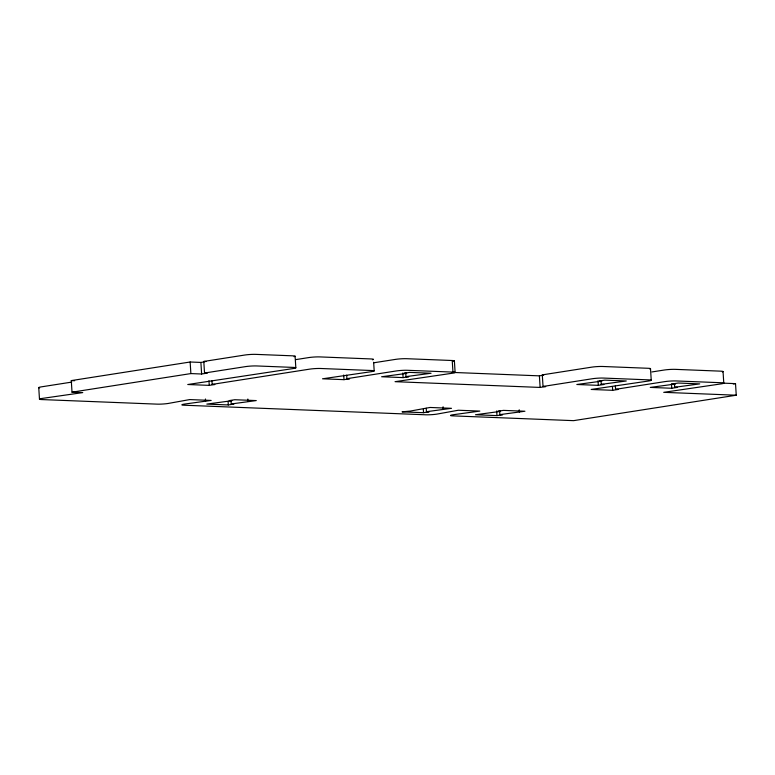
<?xml version="1.0" encoding="UTF-8"?>
<svg xmlns="http://www.w3.org/2000/svg" width="775" height="775" viewBox="0 0 775 775"><rect width="100%" height="100%" fill="white"/><g stroke="black" fill="none" stroke-linecap="round" stroke-linejoin="round"><path stroke-width="1.16" d="M723.056 383.141L735.523 383.635L736.25 395.211L573.587 420.651L452.687 415.865A7.769 0.756 -3.6 0 1 452.91 414.77L479.832 411.089L458.335 410.237L436.79 414.131A7.769 0.756 -3.6 0 1 425.824 414.799L184.024 405.209A7.769 0.756 -3.6 0 1 184.247 404.114L211.168 400.433L189.681 399.58L168.127 403.475A7.769 0.756 -3.6 0 1 157.16 404.143L41.637 399.561A7.769 0.756 -3.6 0 1 41.86 398.466L82.76 392.596L72.017 392.169L71.29 380.593L190.146 362.002L200.89 362.429L204.387 361.886M71.717 382.104L41.133 386.89A7.769 0.756 -3.6 0 0 39.651 387.887M72.017 392.169L190.873 373.579L201.616 374.005L207.206 373.133L204.523 373.027L203.796 361.45L244.813 355.028A7.769 0.756 -3.6 0 1 255.779 354.369L292.94 355.841A7.769 0.756 -3.6 0 1 294.054 356.684M204.523 373.027L245.539 366.614A7.769 0.756 -3.6 0 1 256.506 365.945L293.667 367.418A7.769 0.756 -3.6 0 1 293.444 368.512L187.753 384.516L209.25 385.369L214.84 384.497L212.156 384.39L211.933 380.912M296.002 359.581L308.838 357.566A7.769 0.756 -3.6 0 1 319.804 356.907L371.302 358.951A7.769 0.756 -3.6 0 1 372.407 359.794M212.156 384.39L309.564 369.152A7.769 0.756 -3.6 0 1 320.53 368.483L372.029 370.528A7.769 0.756 -3.6 0 1 371.806 371.613L322.516 378.801L344.003 379.653L349.603 378.781L346.909 378.675L346.696 375.197M373.976 362.748L395.589 359.368A7.769 0.756 -3.6 0 1 406.555 358.699L452.222 360.511A7.769 0.756 -3.6 0 1 453.685 361.266M346.909 378.675L396.316 370.944A7.769 0.756 -3.6 0 1 407.282 370.285L452.958 372.097L452.222 360.511M231.221 403.969L256.273 400.578L234.786 399.726L229.187 400.597L231.88 400.704L206.818 404.095L228.315 404.947L233.905 404.075L231.221 403.969L230.998 400.501M406.003 376.631L431.055 373.24L409.568 372.387L403.969 373.259L406.662 373.366L381.6 376.757L403.097 377.609L408.687 376.737L406.003 376.631L405.78 373.153M452.958 372.097A7.769 0.756 -3.6 0 1 452.736 373.182L395.047 381.678L540.127 387.432L545.716 386.56L543.033 386.454L542.306 374.868L591.712 367.147A7.769 0.756 -3.6 0 1 602.679 366.478L648.346 368.29A7.769 0.756 -3.6 0 1 649.808 369.045M452.125 372.397L539.4 375.856L543.595 375.197M543.033 386.454L592.439 378.723A7.769 0.756 -3.6 0 1 603.405 378.064L649.082 379.876A7.769 0.756 -3.6 0 1 648.859 380.961L591.17 389.457L612.667 390.309L618.256 389.438L615.573 389.331L615.35 385.853M651.901 371.952L664.252 370.024A7.769 0.756 -3.6 0 1 675.219 369.355L720.886 371.167A7.769 0.756 -3.6 0 1 722.348 371.923M426.444 411.709L451.505 408.318L430.009 407.466L410.324 411.07L402.051 411.845L423.537 412.697L429.137 411.816L426.444 411.709L426.231 408.241M601.226 384.371L626.287 380.98L604.791 380.128L599.201 381L601.884 381.106L576.833 384.497L598.319 385.349L603.909 384.478L601.226 384.371L601.012 380.893M615.573 389.331L664.979 381.6A7.769 0.756 -3.6 0 1 675.945 380.942L721.612 382.743A7.769 0.756 -3.6 0 1 721.399 383.838L663.71 392.334L736.25 395.211M499.875 414.625L524.937 411.234L503.45 410.382L497.85 411.254L500.543 411.36L475.482 414.751L496.969 415.603L502.568 414.732L499.875 414.625L499.662 411.147M674.657 387.287L699.718 383.887L678.232 383.034L672.632 383.916L675.316 384.022L650.264 387.413L671.751 388.265L677.35 387.393L674.657 387.287L674.444 383.809M733.266 383.983L735.523 383.635M203.796 361.45L206.15 361.537M542.306 374.868L543.653 374.926M71.29 380.593L74.652 380.728M723.046 371.574L723.782 383.16M671.46 383.635L671.751 388.265M650.506 368.697L651.242 380.283M612.444 386.832L612.667 390.309M598.029 380.719L598.319 385.349M539.4 375.856L540.127 387.432M519.202 409.791L519.347 412.106M496.678 410.973L496.969 415.603M454.392 360.927L455.119 372.504M443.077 406.768L443.222 409.084M423.324 409.219L423.537 412.697M402.806 372.978L403.097 377.609M373.647 362.254L374.189 370.934M343.713 375.022L344.003 379.653M295.101 356.248L295.827 367.825M247.855 399.028L248 401.343M228.092 401.479L228.315 404.947M208.959 380.738L209.25 385.369M205.433 398.989L205.578 401.305M200.89 362.429L201.616 374.005M190.146 362.002L190.873 373.579M38.75 387.577L39.477 399.154"/></g></svg>
